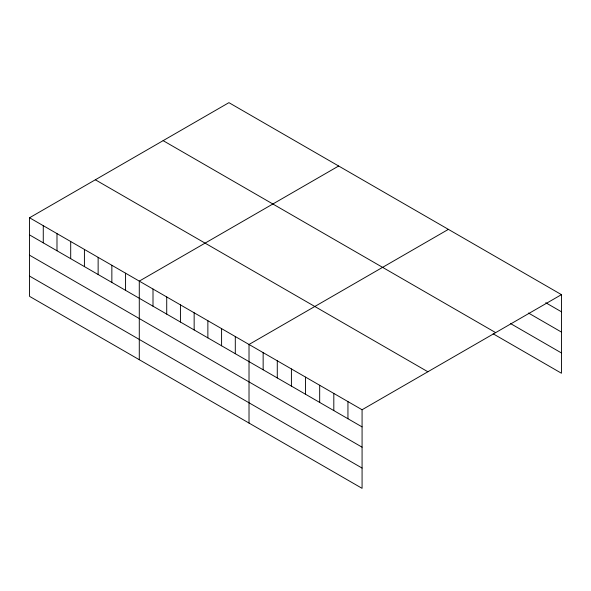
<?xml version="1.0" encoding="UTF-8"?>
<svg xmlns="http://www.w3.org/2000/svg" width="591" height="591" viewBox="0 0 591 591"><rect width="100%" height="100%" fill="white"/><g stroke="black" fill="none" stroke-linecap="round" stroke-linejoin="round"><path stroke-width="0.89" d="M29.55 217.761L362.076 409.748L362.076 488.343L29.55 296.357L29.55 217.761L228.924 102.657L561.45 294.643L561.45 373.239L493.145 333.797M338.658 166.012L139.284 281.117L139.284 359.712M448.392 229.367L249.018 344.472L249.018 423.067M362.076 409.748L561.45 294.643M545.744 302.732L561.45 311.797M528.472 313.031L561.45 332.076M510.417 323.499L561.45 352.96M163.131 140.643L495.657 332.622M95.343 179.775L427.869 371.761M29.55 234.923L362.076 426.901M29.55 255.194L362.076 447.18M29.55 276.086L362.076 468.065M347.944 401.585L347.944 418.746M333.812 393.429L333.812 410.582M319.679 385.266L319.679 402.427M305.547 377.11L305.547 394.263M291.415 368.947L291.415 386.108M277.282 360.791L277.282 377.945M263.15 352.635L263.15 369.789M235.299 336.552L235.299 353.714M221.588 328.633L221.588 345.794M207.869 320.714L207.869 337.875M194.151 312.794L194.151 329.955M180.432 304.875L180.432 322.036M166.721 296.955L166.721 314.116M153.003 289.036L153.003 306.197M125.565 273.197L125.565 290.358M111.854 265.278L111.854 282.439M98.136 257.358L98.136 274.52M84.417 249.439L84.417 266.6M70.698 241.52L70.698 258.681M56.987 233.6L56.987 250.761M43.269 225.681L43.269 242.842"/></g></svg>
